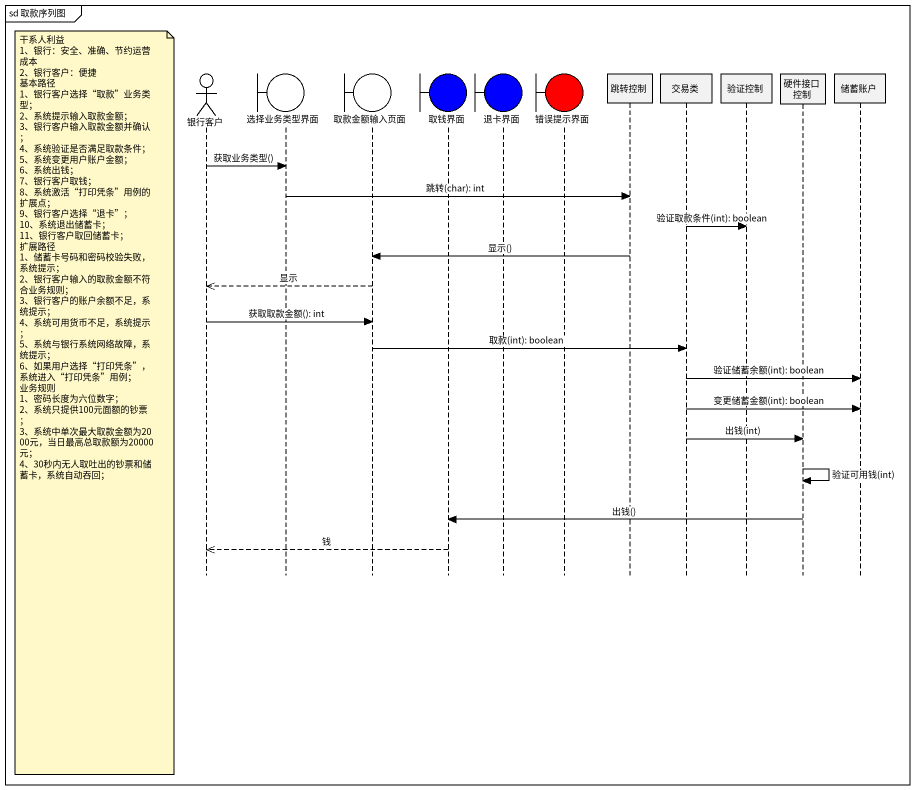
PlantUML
@startuml
mainframe sd 取款序列图
hide footbox
actor 银行客户
boundary 选择业务类型界面
boundary 取款金额输入页面
boundary 取钱界面 #0000FF
boundary 退卡界面 #0000FF
boundary 错误提示界面 #FF0000
participant 跳转控制
participant 交易类
participant 验证控制
participant 硬件接口控制
participant 储蓄账户

银行客户 -> 选择业务类型界面 : 获取业务类型()
选择业务类型界面 -> 跳转控制 : 跳转(char): int
交易类 -> 验证控制 : 验证取款条件(int): boolean
跳转控制 -> 取款金额输入页面 : 显示()
取款金额输入页面 -->> 银行客户 : 显示
银行客户 -> 取款金额输入页面 : 获取取款金额(): int
取款金额输入页面 -> 交易类 : 取款(int): boolean
交易类 -> 储蓄账户 : 验证储蓄余额(int): boolean
note left of 银行客户
  干系人利益
  1、银行：安全、准确、节约运营成本
  2、银行客户：便捷
  基本路径
  1、银行客户选择“取款”业务类型；
  2、系统提示输入取款金额；
  3、银行客户输入取款金额并确认；
  4、系统验证是否满足取款条件；
  5、系统变更用户账户金额；
  6、系统出钱；
  7、银行客户取钱；
  8、系统激活“打印凭条”用例的扩展点；
  9、银行客户选择“退卡”；
  10、系统退出储蓄卡；
  11、银行客户取回储蓄卡；
  扩展路径
  1、储蓄卡号码和密码校验失败，系统提示；
  2、银行客户输入的取款金额不符合业务规则；
  3、银行客户的账户余额不足，系统提示；
  4、系统可用货币不足，系统提示；
  5、系统与银行系统网络故障，系统提示；
  6、如果用户选择“打印凭条”，系统进入“打印凭条”用例；
  业务规则
  1、密码长度为六位数字；
  2、系统只提供100元面额的钞票；
  3、系统中单次最大取款金额为2000元，当日最高总取款额为20000元；
  4、30秒内无人取吐出的钞票和储蓄卡，系统自动吞回；
end note
交易类 -> 储蓄账户 : 变更储蓄金额(int): boolean
交易类 -> 硬件接口控制 : 出钱(int)
硬件接口控制 -> 硬件接口控制 : 验证可用钱(int)
硬件接口控制 -> 取钱界面 : 出钱()
取钱界面 -->> 银行客户 : 钱
@enduml
